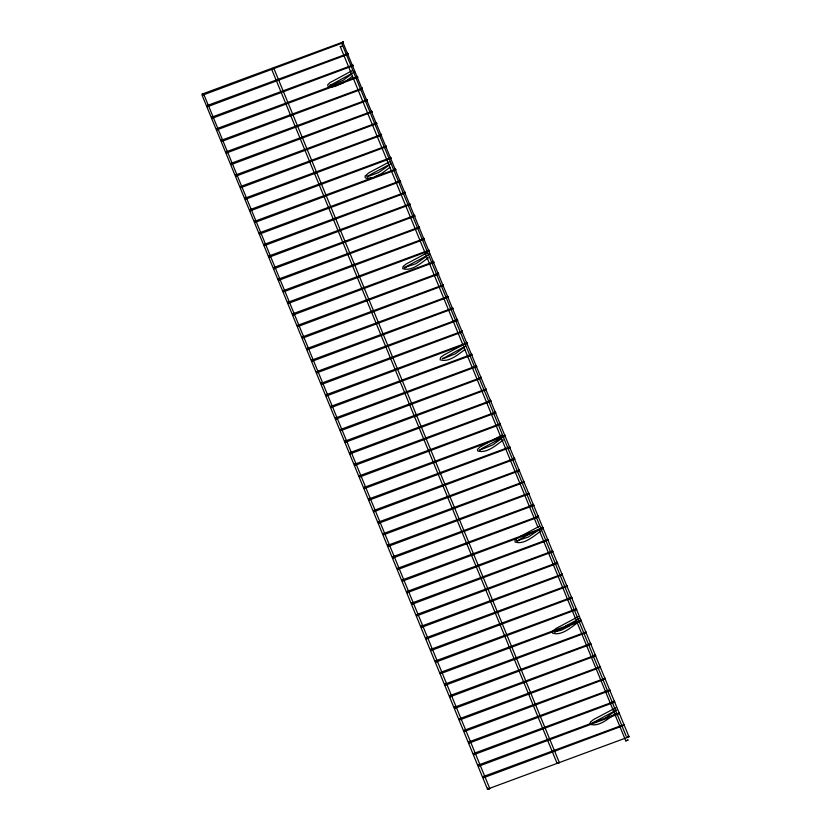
<?xml version="1.0" encoding="UTF-8"?>
<svg xmlns="http://www.w3.org/2000/svg" width="831" height="831" viewBox="0 0 831 831"><rect width="100%" height="100%" fill="white"/><g stroke="black" fill="none" stroke-linecap="round" stroke-linejoin="round"><path stroke-width="1.25" d="M552.438 631.685L552.573 633.149C561.642 636.182 571.385 627.073 578.262 622.211M479.705 450.402L482.105 448.345L504.24 436.587M592.119 723.749L592.545 723.074M552.947 630.885L556.157 628.413L578.283 616.644M203.907 94.651L489.781 788.536L488.586 789.242L487.558 789.357L202.068 95.139L204.021 94.225M626.2 736.266L341.583 42.911M343.037 42.755L628.911 736.64L626.958 737.554M462.566 343.992L340.284 46.64L342.123 46.152M517.142 538.311L514.96 540.576L515.106 542.03C524.174 545.063 533.918 535.953 540.794 531.092M487.558 789.357L489.781 788.536M273.856 68.371L559.346 762.588L558.152 763.294L557.123 763.409L271.633 69.191L272.828 68.485M625.774 740.857L627.997 740.037L625.774 740.857L538.997 529.835M351.544 74.104L342.974 80.42L332.151 84.804M345.416 81.563L352.437 76.275M388.015 165.971L378.5 172.599L369.618 175.912M389.905 167.395L381.336 173.7L374.864 176.754M426.48 256.332L415.978 263.718L404.926 267.322M428.38 257.745C421.504 262.606 411.76 271.716 402.692 268.683L403.066 266.429L406.276 263.946L427.279 252.78M463.958 347.451L455.388 353.767L444.564 358.151M464.851 349.622C458.245 354.359 448.802 362.763 440.16 359.802L440.534 357.538L443.744 355.066L463.636 344.491M501.425 438.571L492.856 444.886L482.032 449.259M503.326 439.983C496.45 444.845 486.706 453.944 477.638 450.911L477.493 449.457L479.664 447.203L488.763 442.144M536.888 531.196L528.381 537.065L517.339 540.669M572.351 623.821L576.371 620.799M614.836 711.159L605.269 718.233M615.729 713.33C608.863 718.192 599.12 727.291 590.041 724.258L590.415 722.004L593.625 719.521L615.761 707.763M569.339 626.086L561.33 630.158L554.807 631.789M592.97 722.721L616.654 709.934M343.868 82.591L335.122 86.403L329.19 87.348M352.344 70.542L329.782 82.736L327.611 84.991L328.39 87.078M353.237 72.713L329.959 85.489M389.812 161.661L368.798 172.827L365.079 176.11L365.225 177.564L366.658 178.468L372.589 177.522M390.705 163.832L369.691 174.998L367.292 177.055L366.793 175.975L368.621 176.172M428.173 254.951L407.159 266.117L404.77 268.164L404.261 267.094M465.64 346.06L442.372 358.836M493.25 439.765L502.225 435.008M520.621 536.224L539.693 526.127M534.977 531.269L519.572 539.464L517.173 541.511L516.674 540.441M537.221 530.074L541.708 527.706M562.348 627.727L554.776 632.183M565.714 625.951L579.176 618.815M627.073 737.128L628.911 736.64M202.297 94.028L343.255 41.945L343.442 42.63L202.743 95.118L202.297 94.028L202.743 95.118M207.054 105.599L348.012 53.516L348.199 54.202L207.501 106.69L207.054 105.599L207.501 106.69M211.812 117.171L352.77 65.088L352.957 65.774L212.258 118.251L211.812 117.171L212.258 118.251M216.569 128.743L357.538 76.649L357.714 77.345L217.016 129.823L216.569 128.743L217.016 129.823M221.326 140.314L362.295 88.221L362.472 88.917L221.773 141.395L221.326 140.314L221.773 141.395M226.084 151.886L367.053 99.793L367.229 100.489L226.531 152.966L226.084 151.886L226.531 152.966M230.841 163.447L371.81 111.364L371.987 112.06L231.288 164.538L230.841 163.447L231.288 164.538M235.599 175.019L376.568 122.936L376.744 123.622L236.046 176.11L235.599 175.019L236.046 176.11M240.356 186.591L381.325 134.508L381.502 135.193L240.803 187.681L240.356 186.591L240.803 187.681M245.114 198.162L386.083 146.079L386.259 146.765L245.561 199.243L245.114 198.162L245.561 199.243M249.871 209.734L390.84 157.641L391.027 158.337L250.318 210.814L249.871 209.734L250.318 210.814M254.629 221.306L395.598 169.212L395.785 169.908L255.075 222.386L254.629 221.306L255.075 222.386M259.386 232.877L400.355 180.784L400.542 181.48L259.833 233.958L259.386 232.877L259.833 233.958M264.154 244.449L405.113 192.356L405.299 193.052L264.59 245.529L264.154 244.449L264.59 245.529M268.912 256.01L409.87 203.927L410.057 204.623L269.358 257.101L268.912 256.01L269.358 257.101M273.669 267.582L414.627 215.499L414.814 216.185L274.116 268.673L273.669 267.582L274.116 268.673M278.427 279.154L419.385 227.071L419.572 227.756L278.873 280.244L278.427 279.154L278.873 280.244M283.184 290.725L424.142 238.632L424.329 239.328L283.631 291.806L283.184 290.725L283.631 291.806M287.942 302.297L428.9 250.204L429.087 250.9L288.388 303.377L287.942 302.297L288.388 303.377M292.699 313.869L433.668 261.775L433.844 262.471L293.146 314.949L292.699 313.869L293.146 314.949M297.456 325.44L438.425 273.347L438.602 274.043L297.903 326.521L297.456 325.44L297.903 326.521M302.214 337.002L443.183 284.919L443.359 285.615L302.661 338.092L302.214 337.002L302.661 338.092M306.971 348.573L447.94 296.49L448.117 297.176L307.418 349.664L306.971 348.573L307.418 349.664M311.729 360.145L452.698 308.062L452.874 308.748L312.176 361.236L311.729 360.145L312.176 361.236M316.486 371.717L457.455 319.634L457.632 320.319L316.933 372.797L316.486 371.717L316.933 372.797M321.244 383.288L462.213 331.195L462.4 331.891L321.69 384.369L321.244 383.288L321.69 384.369M326.001 394.86L466.97 342.767L467.157 343.463L326.448 395.94L326.001 394.86L326.448 395.94M330.759 406.432L471.728 354.338L471.915 355.034L331.205 407.512L330.759 406.432L331.205 407.512M335.527 417.993L476.485 365.91L476.672 366.606L335.963 419.084L335.527 417.993L335.963 419.084M340.284 429.565L481.242 377.482L481.429 378.167L340.731 430.655L340.284 429.565L340.731 430.655M345.042 441.136L486 389.053L486.187 389.739L345.488 442.227L345.042 441.136L345.488 442.227M349.799 452.708L490.757 400.625L490.944 401.311L350.246 453.788L349.799 452.708L350.246 453.788M354.557 464.28L495.515 412.186L495.702 412.882L355.003 465.36L354.557 464.28L355.003 465.36M359.314 475.851L500.272 423.758L500.459 424.454L359.761 476.932L359.314 475.851L359.761 476.932M364.071 487.423L505.04 435.33L505.217 436.026L364.518 488.503L364.071 487.423L364.518 488.503M368.829 498.995L509.798 446.901L509.974 447.597L369.276 500.075L368.829 498.995L369.276 500.075M373.586 510.556L514.555 458.473L514.732 459.169L374.033 511.647L373.586 510.556L374.033 511.647M378.344 522.128L519.313 470.045L519.489 470.73L378.791 523.218L378.344 522.128L378.791 523.218M383.101 533.699L524.07 481.616L524.247 482.302L383.548 534.79L383.101 533.699L383.548 534.79M387.859 545.271L528.828 493.178L529.004 493.874L388.306 546.351L387.859 545.271L388.306 546.351M392.616 556.843L533.585 504.749L533.772 505.445L393.063 557.923L392.616 556.843L393.063 557.923M397.374 568.414L538.343 516.321L538.53 517.017L397.82 569.495L397.374 568.414L397.82 569.495M402.131 579.986L543.1 527.893L543.287 528.589L402.578 581.066L402.131 579.986L402.578 581.066M406.899 591.547L547.858 539.464L548.045 540.16L407.335 592.638L406.899 591.547L407.335 592.638M411.657 603.119L552.615 551.036L552.802 551.722L412.103 604.21L411.657 603.119L412.103 604.21M416.414 614.691L557.372 562.608L557.559 563.293L416.861 615.781L416.414 614.691L416.861 615.781M421.172 626.262L562.13 574.179L562.317 574.865L421.618 627.343L421.172 626.262L421.618 627.343M425.929 637.834L566.887 585.741L567.074 586.437L426.376 638.914L425.929 637.834L426.376 638.914M430.687 649.406L571.645 597.312L571.832 598.008L431.133 650.486L430.687 649.406L431.133 650.486M435.444 660.977L576.413 608.884L576.589 609.58L435.891 662.058L435.444 660.977L435.891 662.058M440.201 672.539L581.17 620.456L581.347 621.152L440.648 673.629L440.201 672.539L440.648 673.629M444.959 684.11L585.928 632.027L586.104 632.713L445.406 685.201L444.959 684.11L445.406 685.201M449.716 695.682L590.685 643.599L590.862 644.285L450.163 696.773L449.716 695.682L450.163 696.773M454.474 707.254L595.443 655.171L595.619 655.856L454.921 708.344L454.474 707.254L454.921 708.344M459.231 718.825L600.2 666.732L600.377 667.428L459.678 719.906L459.231 718.825L459.678 719.906M463.989 730.397L604.958 678.304L605.134 679L464.436 731.477L463.989 730.397L464.436 731.477M468.746 741.969L609.715 689.875L609.902 690.571L469.193 743.049L468.746 741.969L469.193 743.049M473.504 753.54L614.473 701.447L614.66 702.143L473.95 754.621L473.504 753.54L473.95 754.621M478.261 765.102L619.23 713.019L619.417 713.715L478.708 766.192L478.261 765.102L478.708 766.192M483.029 776.673L623.988 724.59L624.174 725.276L483.465 777.764L483.029 776.673L483.465 777.764M487.963 788.941L487.787 788.245L487.963 788.941L628.932 736.848L628.485 735.767L628.662 736.453M342.227 43.139L341.198 43.254M341.312 46.526L340.284 46.64M558.318 762.702L559.346 762.588M329.98 85.084L331.143 85.063M442.393 358.431L443.557 358.41M479.861 449.55L481.024 449.529M343.442 42.63L342.995 41.55M348.199 54.202L347.753 53.122M352.957 65.774L352.51 64.693M357.714 77.345L357.268 76.265M362.472 88.917L362.025 87.826M367.229 100.489L366.783 99.398M371.987 112.06L371.54 110.97M376.744 123.622L376.298 122.541M381.502 135.193L381.055 134.113M386.259 146.765L385.823 145.685M390.923 158.285L390.58 157.256M395.785 169.908L395.338 168.828M400.542 181.48L400.095 180.389M405.299 193.052L404.853 191.961M410.057 204.623L409.61 203.533M414.814 216.185L414.368 215.104M419.478 227.704L419.125 226.676M424.329 239.328L423.883 238.248M429.087 250.9L428.64 249.819M433.751 262.419L433.398 261.381M438.602 274.043L438.155 272.952M443.359 285.615L442.913 284.524M448.117 297.176L447.67 296.096M452.874 308.748L452.428 307.667M457.632 320.319L457.195 319.239M462.4 331.891L461.953 330.811M467.157 343.463L466.71 342.372M471.821 354.982L471.468 353.944M476.672 366.606L476.225 365.515M481.429 378.167L480.983 377.087M486.187 389.739L485.74 388.659M490.944 401.311L490.498 400.23M495.702 412.882L495.255 411.802M500.366 424.402L500.013 423.374M505.217 436.026L504.77 434.935M509.974 447.597L509.528 446.507M514.638 459.107L514.285 458.078M519.489 470.73L519.043 469.65M529.004 493.874L528.558 492.793M533.772 505.445L533.325 504.365M538.53 517.017L538.083 515.926M543.287 528.589L542.84 527.498M548.045 540.16L547.598 539.07M552.708 551.67L552.355 550.641M557.559 563.293L557.113 562.213M562.317 574.865L561.87 573.785M566.981 586.385L566.628 585.356M571.832 598.008L571.385 596.918M576.589 609.58L576.143 608.489M581.347 621.152L580.9 620.061M586.104 632.713L585.658 631.633M590.862 644.285L590.415 643.204M595.526 655.804L595.173 654.776M600.377 667.428L599.93 666.348M605.134 679L604.698 677.919M609.902 690.571L609.455 689.481M614.66 702.143L614.213 701.052M619.417 713.715L618.97 712.624M624.174 725.276L623.728 724.196M463.553 346.392L538.01 527.436M429.409 253.289L429.554 254.047M354.463 71.051L354.619 71.819"/></g></svg>
